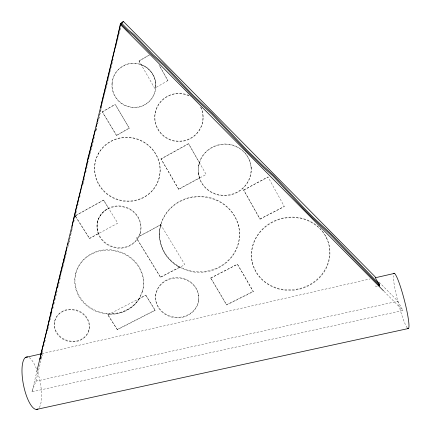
<?xml version="1.0" encoding="UTF-8"?>
<svg xmlns="http://www.w3.org/2000/svg" width="431" height="431" viewBox="0 0 431 431"><rect width="100%" height="100%" fill="white"/><g stroke="black" fill="none" stroke-linecap="round" stroke-linejoin="round"><path stroke-width="0.32" stroke-dasharray="2.15 1.62" d="M198.589 300.962A21.636 19.88 4.7 0 0 169.076 279.369A21.636 19.88 4.7 0 0 163.85 313.423A21.636 19.88 4.7 0 0 198.589 300.962L198.589 300.499A21.609 19.858 4.7 0 0 169.114 278.932A21.609 19.858 4.7 0 0 163.899 312.944A21.609 19.858 4.7 0 0 198.589 300.499M198.637 295.763L198.643 295.305M199.537 162.945L188.541 143.62L160.989 158.899L178.741 189.322L206.153 174.442L188.541 143.62M199.548 178.03L198.314 172.745M198.513 166.269L200.507 159.815A26.571 25.634 -11.9 0 1 241.484 149.875A26.571 25.634 -11.9 0 1 240.212 190.61A26.571 25.634 -11.9 0 1 199.892 179.431L198.314 172.605M198.308 172.955L198.519 166.059L199.542 162.74M179.679 267.349L179.177 266.908A40.035 37.777 0.1 0 1 160.828 224.626L138.696 236.667M178.741 189.322L160.989 158.899M160.871 224.335L160.795 224.837L184.834 264.672L160.547 277.295L137.225 239.135L137.775 238.499M139.121 298.882A34.555 31.808 14.4 0 1 109.857 314L109.264 313.919L107.82 314.894L117.351 329.667L155.112 310.379L145.732 295.079L139.305 298.629M155.704 295.213L155.763 294.761M159.443 234.62L159.518 234.103M155.112 310.379L145.732 295.079M142.44 291.55A34.582 31.829 14.4 0 0 117.62 251.585A34.582 31.829 14.4 0 0 75.737 273.292A34.582 31.829 14.4 0 0 100.983 313.03L109.792 314.264A34.582 31.829 14.4 0 0 139.078 299.136L142.542 290.947A34.523 31.786 14.4 0 0 100.154 250.556A34.523 31.786 14.4 0 0 85.176 303.532A34.523 31.786 14.4 0 0 142.542 290.947M67.909 246.844L72.737 226.399M158.974 178.526L159.05 178.132M155.785 87.159A22.218 21.836 57.3 0 0 145.867 67.171L140.651 64.575A22.218 21.836 57.3 0 0 113.019 78.28A22.218 21.836 57.3 0 0 127 106.376A22.218 21.836 57.3 0 0 154.702 92.805L155.823 87.04A22.202 21.819 57.4 0 0 145.91 67.069L141.244 64.747L139.062 60.96L149.46 54.856M101.899 105.681L98.651 119.737M140.037 233.807A22.083 20.817 16.3 0 0 134.747 213.237A22.083 20.817 16.3 0 0 113.477 206.875L108.111 208.771A22.083 20.817 16.3 0 0 97.67 231.943L99.82 237.039A22.083 20.817 16.3 0 0 134.154 242.847L137.726 238.72L140.145 233.29A22.046 20.785 16.3 0 0 113.892 206.352A22.046 20.785 16.3 0 0 103.214 240.73A22.046 20.785 16.3 0 0 140.145 233.29M117.351 329.667L107.885 314.63M82.989 184.177L84.665 177.2M159.648 65.975L167.923 80.651L158.953 64.909M379.091 282.133L397.926 301.226L402.947 310.503L31.953 391.795L36.495 372.971M42.066 353.221L42.696 350.608M43.644 346.686L44.592 342.769M44.749 342.117L45.379 339.504M47.906 329.047L48.38 327.086M48.536 326.434L49.166 323.821M50.115 319.899L51.063 315.982M51.219 315.33L51.855 312.712M52.797 308.795L53.746 304.873M53.902 304.221L54.85 300.299M55.012 299.647L56.429 293.77M56.59 293.112L57.221 290.499M58.169 286.583L58.643 284.622M58.799 283.97L60.221 278.087M60.378 277.435L61.326 273.513M61.482 272.861L62.904 266.983M63.061 266.326L64.009 262.409M64.165 261.757L66.379 252.609M68.901 242.152L69.375 240.196M69.536 239.539L70.485 235.622M70.641 234.97L72.376 227.783M73.798 221.9L75.059 216.674L75.7 216.847L76.131 215.247L103.677 200.049L108.747 208.545M75.872 213.318L75.398 215.279L76.131 215.247M76.028 212.666L76.659 210.053M77.607 206.142L78.868 200.916M79.654 197.657L80.128 195.696M83.442 181.99L83.759 180.686M85.65 172.853L88.49 161.108M89.432 157.191L94.481 136.309M95.903 130.431L96.689 127.172M97.476 123.907L97.794 122.603M98.58 119.339L101.42 107.588M102.368 103.672L103.316 99.76M103.472 99.103L108.203 79.525M108.359 78.873L110.886 68.432M111.042 67.78L112.459 61.902M112.62 61.25L113.251 58.643M116.402 45.589L117.351 41.672M117.507 41.02L120.976 26.663M31.953 391.795L35.945 381.16L42.351 354.686L41.748 354.53M75.7 216.847L76.039 215.446M97.519 124.306L98.489 120.389M95.919 130.641L96.711 127.571L96.043 127.387M155.354 112.302L155.446 111.958M88.829 330.437L89.007 329.834M98.403 233.672L97.745 231.727A22.067 20.801 16.3 0 1 108.181 208.572L108.817 208.345M97.735 221.135L97.918 220.64M75.209 216.066L89.443 238.532L98.473 233.457M75.592 273.836L75.813 273.265M75.253 215.883L103.677 200.049M54.608 321.445L54.834 320.858M129.262 128.217L115.244 104.318L102.292 111.915L116.445 135.506L129.262 128.217L115.244 104.318M41.29 357.401L42.351 354.686M116.445 135.506L129.327 128.045M98.451 153.619L98.618 153.264M167.95 80.543L154.697 88.28L139.062 60.96M139.014 61.057L149.417 54.947M102.292 111.915L115.163 104.469M160.952 159.098L188.525 143.809M178.763 189.096L199.553 177.814M89.443 238.532L117.792 223.15L103.602 200.243M160.795 224.837L136.315 237.939L160.547 277.295M243.65 189.958L268.028 176.979L284.304 206.503L260.055 219.147L243.65 189.958L260.055 219.147M243.682 190.146L268.028 176.979M260.012 218.937L284.304 206.503M160.574 277.052L179.695 267.118M107.82 314.894L145.689 295.332M210.7 277.93L237.492 264.214L253.342 291.615L226.679 304.992L210.7 277.93L226.679 304.992M210.705 278.221L237.492 264.214M117.41 329.392L155.144 310.121M226.658 304.679L253.293 291.308M41.942 353.689L370.148 278.932M35.945 381.16L397.926 301.226M377.265 286.626L375.902 286.448L375.159 285.791M71.53 229.513L72.176 229.68M384.026 291.351L402.947 310.503M75.791 216.642L89.524 238.311M102.384 111.758L116.526 135.329M237.524 264.494L253.342 291.615M325.965 236.77L326.165 237.255M251.079 167.212A26.533 25.596 -12 0 1 213.313 192.969A26.533 25.596 -12 0 1 209.622 148.765A26.533 25.596 -12 0 1 251.079 167.212L251.154 167.557M249.619 160.666L249.689 161M252.275 262.183L252.356 262.695M238.435 225.381L238.499 225.887M203.06 116.779L203.06 117.135M200.765 107.394A24.158 23.953 0 0 1 181.984 141.357A24.158 23.953 0 0 1 155.165 113.191A24.158 23.953 0 0 1 190.443 96.555M29.114 357.563A26.717 8.464 78.8 0 1 36.554 369.146M37.659 372.26A26.717 8.464 78.8 0 1 39.167 407.753M407.268 327.905A28.581 3.313 75.5 0 1 398.427 303.623A28.581 3.313 75.5 0 1 393.287 275.695M200.765 107.06A24.109 23.91 -0.2 0 1 182.232 140.932A24.109 23.91 -0.2 0 1 155.187 113.256A24.109 23.91 -0.2 0 1 189.904 95.946M188.633 270.964L179.161 267.145A40.067 37.804 0.1 0 1 176.877 203.384A40.067 37.804 0.1 0 1 239.043 228.462A40.067 37.804 0.1 0 1 188.633 270.964M98.898 184.877A32.955 31.797 21.3 0 0 155.72 186.133A32.955 31.797 21.3 0 0 127.231 137.591A32.955 31.797 21.3 0 0 98.898 184.877M277.462 288.668A39.35 36.29 -12.6 0 0 329.316 246.279A39.35 36.29 -12.6 0 0 265.404 226.975A39.35 36.29 -12.6 0 0 277.462 288.668M56.811 333.454A17.698 15.904 16.6 0 0 87.207 334.251A17.698 15.904 16.6 0 0 71.223 309.781A17.698 15.904 16.6 0 0 56.811 333.454M57.032 332.856A17.671 15.882 16.6 0 0 87.38 333.648A17.671 15.882 16.6 0 0 71.427 309.21A17.671 15.882 16.6 0 0 57.032 332.856M277.343 288.113A39.286 36.236 -12.6 0 0 329.112 245.783A39.286 36.236 -12.6 0 0 265.302 226.512A39.286 36.236 -12.6 0 0 277.343 288.113M178.461 266.153A39.997 37.745 0.1 0 0 239.491 235.229A39.997 37.745 0.1 0 0 180.594 200.808A39.997 37.745 0.1 0 0 178.461 266.153M99.071 184.479A32.901 31.749 21.4 0 0 155.796 185.729A32.901 31.749 21.4 0 0 127.355 137.257A32.901 31.749 21.4 0 0 99.071 184.479M112.114 83.662A22.18 21.798 57.5 0 0 143.873 105.099A22.18 21.798 57.5 0 0 145.99 66.967A22.18 21.798 57.5 0 0 112.114 83.662"/><path stroke-width="0.65" d="M40.686 357.245L40.703 356.976L40.562 357.321M67.107 247.292C59.909 274.94 52.948 302.697 46.871 330.599L47.485 330.76M72.09 226.227L76.346 207.381L81.254 188.449M46.72 331.207L40.821 354.234L39.954 359.276L40.293 358.091M100.859 107.378L101.463 104.243M84.449 175.099L88.005 158.048L95.407 129.844M101.581 103.618L115.556 46.117L120.357 23.888L122.081 22.094L123.471 21.55L375.099 276.767L376.215 279.541L379.652 284.541L378.919 285.144L378.165 284.131M81.416 187.803L82.941 181.462M83.248 180.196L84.314 175.756M121.122 24.023L120.54 24.632L36.737 371.856M96.199 126.736L96.684 124.78M97.492 121.515L97.977 119.554M51.386 312.513L51.876 310.643M67.769 244.819L68.265 242.965M123.471 21.55L121.779 23.333L120.357 23.888L121.068 24.082L121.833 23.274M25.531 357.428L41.284 353.84M375.401 277.736L394.435 273.399M36.376 409.45L408.534 328.492M41.629 350.931L42.243 351.087M40.821 354.234L41.435 354.39M50.594 312.976L51.224 313.138M48.536 321.709L49.161 321.871M61.24 269.343L61.875 269.51M60.114 274.041L60.755 274.208M59.219 278.254L59.855 278.421M57.145 287.59L57.776 287.757M63.621 259.925L64.262 260.098M76.346 207.381L77.004 207.553M89.319 152.66L89.993 152.838M88.005 158.048L88.678 158.225M90.968 145.996L91.641 146.179M119.279 28.387L119.99 28.581M379.652 284.541L330.593 233.505L313.536 217.612L303.424 207.343L273.717 175.433L263.718 166.382L246.931 150.074L212.267 113.229L193.325 95.472L164.356 64.742L153.22 54.726L134.219 34.76L128.055 29.707L121.779 23.333M120.54 24.632L383.552 290.871M121.068 24.082L127.344 30.45L133.513 35.498L152.509 55.454L163.651 65.458L192.609 96.178L211.556 113.913L246.209 150.753L263.002 167.045L273.006 176.09L302.697 207.99L312.809 218.253L329.871 234.13L379.776 286.001L378.337 284.002M37.982 408.965A26.717 8.464 78.8 0 1 23.473 384.856A26.717 8.464 78.8 0 1 27.686 356.981M393.605 273.637A28.581 3.313 75.5 0 1 404.569 300.946A28.581 3.313 75.5 0 1 407.575 328.255"/></g></svg>
